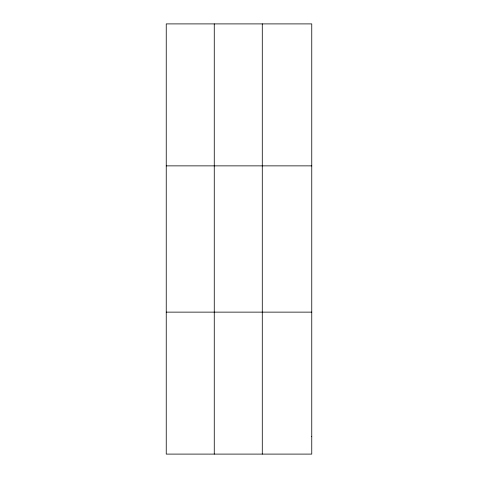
<?xml version="1.0" encoding="UTF-8"?>
<svg xmlns="http://www.w3.org/2000/svg" width="478" height="478" viewBox="0 0 478 478"><rect width="100%" height="100%" fill="white"/><g stroke="black" fill="none" stroke-linecap="round" stroke-linejoin="round"><path stroke-width="0.72" d="M214.264 23.9L214.264 454.1M262.285 23.9L262.285 454.1M166.242 165.866L311.758 165.866M166.242 312.134L311.758 312.134M311.758 436.354L311.758 454.1L166.242 454.1L166.242 23.9L311.758 23.9L311.758 436.354"/></g></svg>
